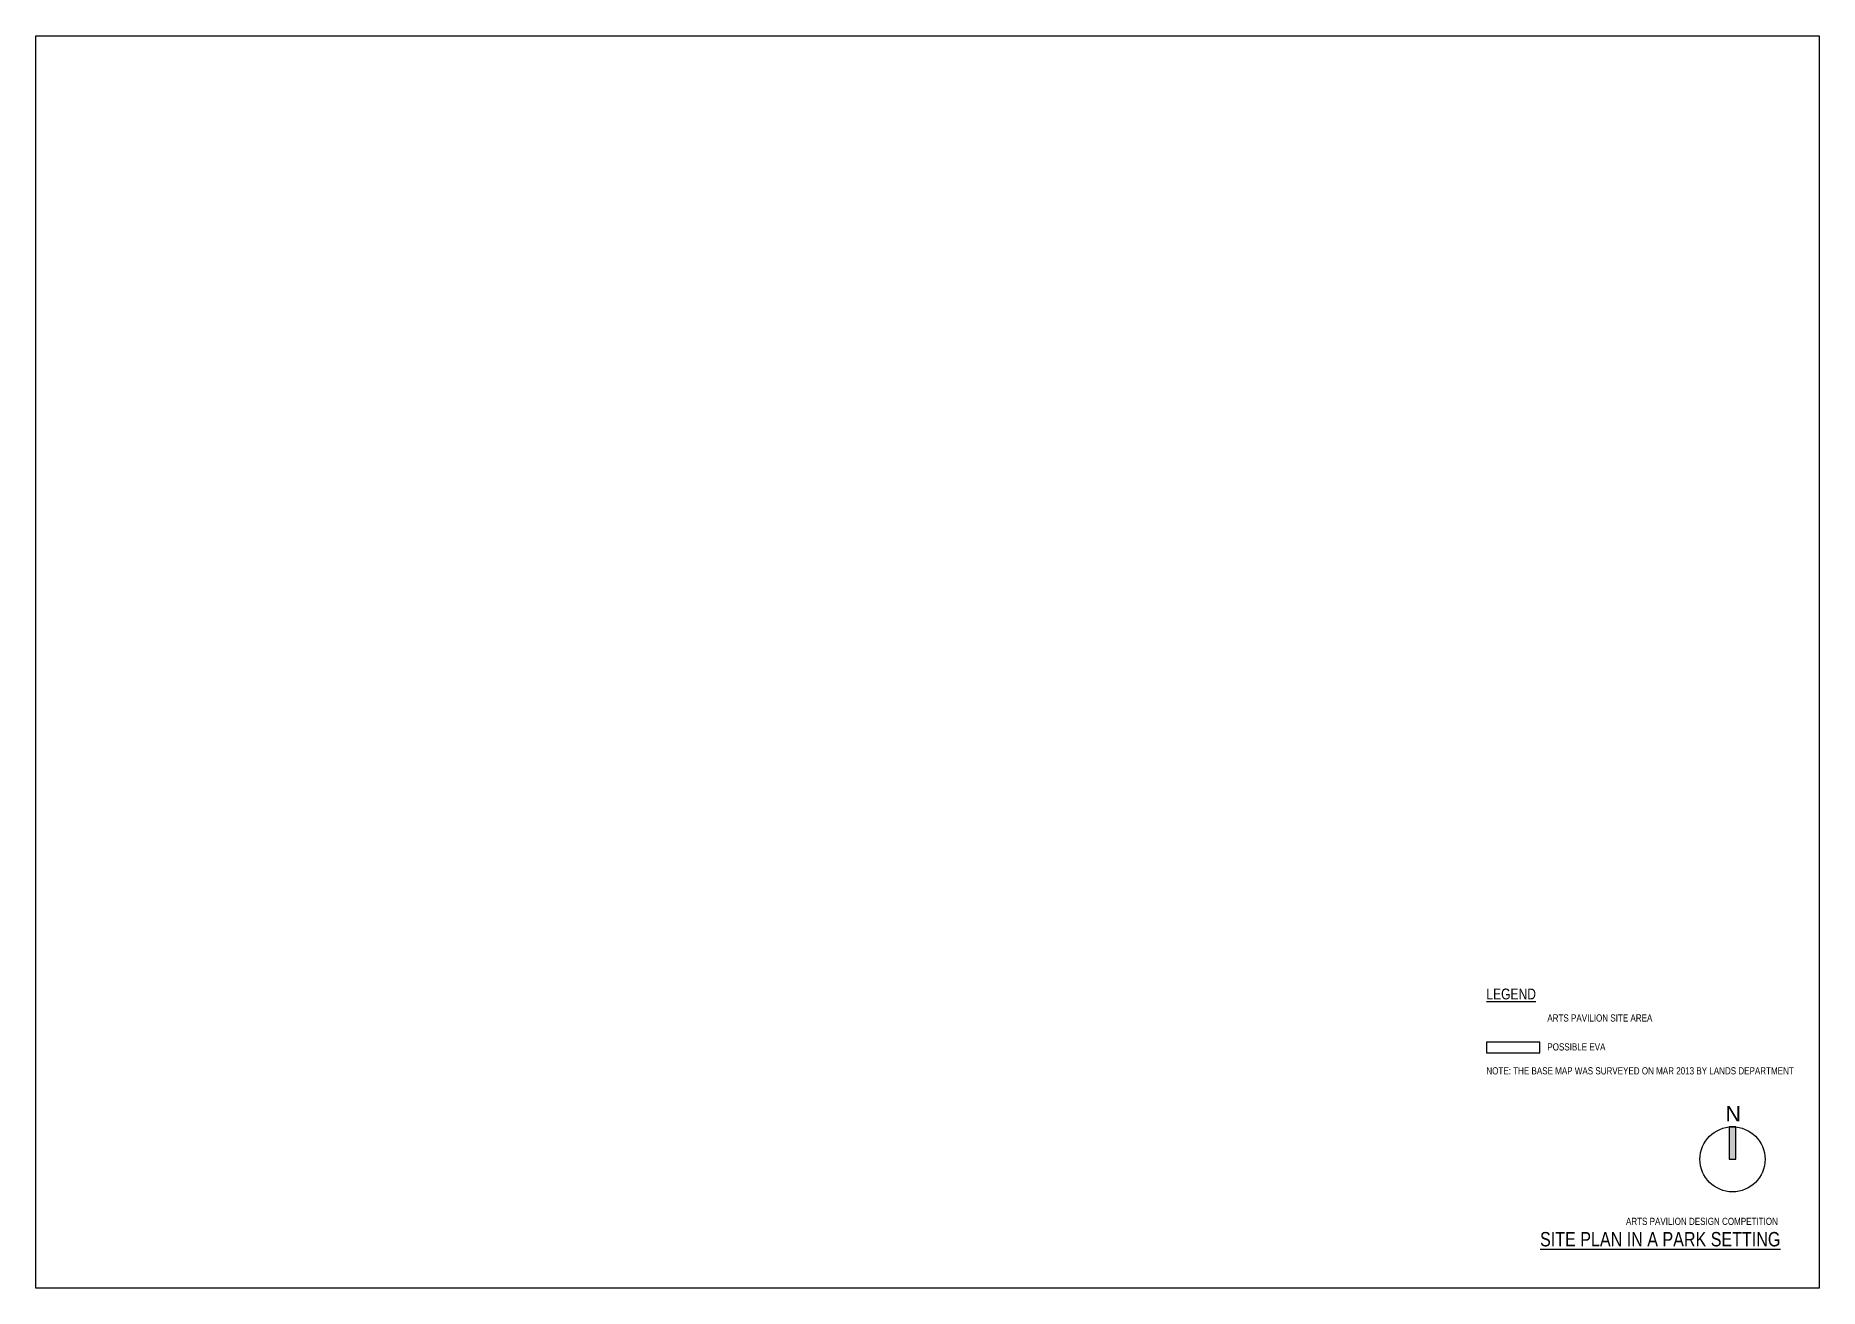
# Paper-space layout 'Layout1' of a CAD drawing. Header units: millimetres. Extents: x 3642 to 4262, y -879 to -444.
import ezdxf

# ---------------------------------------------------------------- set-up
doc = ezdxf.new("R2010")
doc.units = ezdxf.units.MM
doc.header["$LTSCALE"] = 10
doc.header["$MEASUREMENT"] = 0
doc.layers.add('11_Text', color=7, linetype='Continuous', lineweight=25)
doc.styles.add('CAD_2500_2.5mm', font='arial.ttf', dxfattribs={"width": 0.8, "height": 6.25})
doc.styles.add('Style-Arial', font='arial.ttf', dxfattribs={"width": 0.8})

psp = doc.layouts.get("Layout1")

# ---------------------------------------------------------------- hatches: boundary and pattern name
at = {"layer": '11_Text'}
h = psp.add_hatch(color=256, dxfattribs=at)
h.paths.add_polyline_path([(4230.37, -823.23), (4230.36, -834.48), (4232.63, -834.48), (4232.62, -823.23)])
edge = h.paths.add_edge_path(flags=16)
edge.add_line((4230.37, -823.23), (4230.36, -834.48))
edge.add_line((4230.36, -834.48), (4232.63, -834.48))
edge.add_line((4232.63, -834.48), (4232.62, -823.23))
h.paths.add_polyline_path([(4230.37, -823.23), (4230.36, -834.48), (4232.63, -834.48), (4232.62, -823.23)], flags=17)
h = psp.add_hatch(color=256, dxfattribs=at)
h.paths.add_polyline_path([(4230.37, -823.23), (4230.36, -834.48), (4232.63, -834.48), (4232.62, -823.23)])
edge = h.paths.add_edge_path(flags=17)
edge.add_line((4230.37, -823.23), (4230.36, -834.48))
edge.add_line((4230.36, -834.48), (4232.63, -834.48))
edge.add_line((4232.63, -834.48), (4232.62, -823.23))

# ---------------------------------------------------------------- linework, layer by layer
for points in [[(3641.93, -879.29), (3641.93, -444.11), (4261.65, -444.11), (4261.65, -879.29)], [(4145.96, -797.53), (4164.49, -797.53), (4164.49, -793.8), (4145.96, -793.8)]]:
    psp.add_lwpolyline(points, close=True)
psp.add_lwpolyline([(4230.37, -823.23), (4230.36, -834.48), (4232.63, -834.48), (4232.62, -823.23)], dxfattribs=at)
psp.add_lwpolyline([(4230.37, -823.23), (4230.36, -834.48), (4232.63, -834.48), (4232.62, -823.23)], close=True, dxfattribs=at)
psp.add_arc((4231.49, -834.48), 11.31, 84.27512, 95.72488, dxfattribs=at)
psp.add_ellipse((4231.49, -834.48), major_axis=(11.31, 0), ratio=1, dxfattribs=at)

# ---------------------------------------------------------------- texts
at = {"layer": '11_Text', "style": 'Style-Arial'}
psp.add_text('N', height=5.28, rotation=0.01429, dxfattribs=at).set_placement((4229.08, -821.29))
at = {"layer": '11_Text', "attachment_point": 1, "line_spacing_factor": 1.204819, "style": 'CAD_2500_2.5mm'}
for s, insert, char_height in [('{\\LLEGEND}', (4145.96, -775.16), 3.75), ('ARTS PAVILION SITE AREA\\P\\PPOSSIBLE EVA ', (4167.15, -784.12), 2.5), ('NOTE: THE BASE MAP WAS SURVEYED ON MAR 2013 BY LANDS DEPARTMENT  ', (4145.96, -802.48), 2.5)]:
    psp.add_mtext(s, dxfattribs=dict(at, insert=insert, char_height=char_height))
at = {"layer": '11_Text', "width": 154.5675, "attachment_point": 1, "line_spacing_factor": 1.204819, "style": 'CAD_2500_2.5mm'}
for s, insert, char_height in [('ARTS PAVILION DESIGN COMPETITION{\\L  } ', (4194.47, -854.77), 2.5), ('{\\LSITE PLAN IN A PARK SETTING\\P  } ', (4164.61, -859.73), 5)]:
    psp.add_mtext(s, dxfattribs=dict(at, insert=insert, char_height=char_height))

# ---------------------------------------------------------------- viewports
at = {"layer": '0'}
psp.add_viewport(center=(3951.79, -661.7), size=(619.72, 435.1886), view_center_point=(834224.19, 817939.58), view_height=435.1886, dxfattribs=at)

doc.saveas('drawing.dxf')
